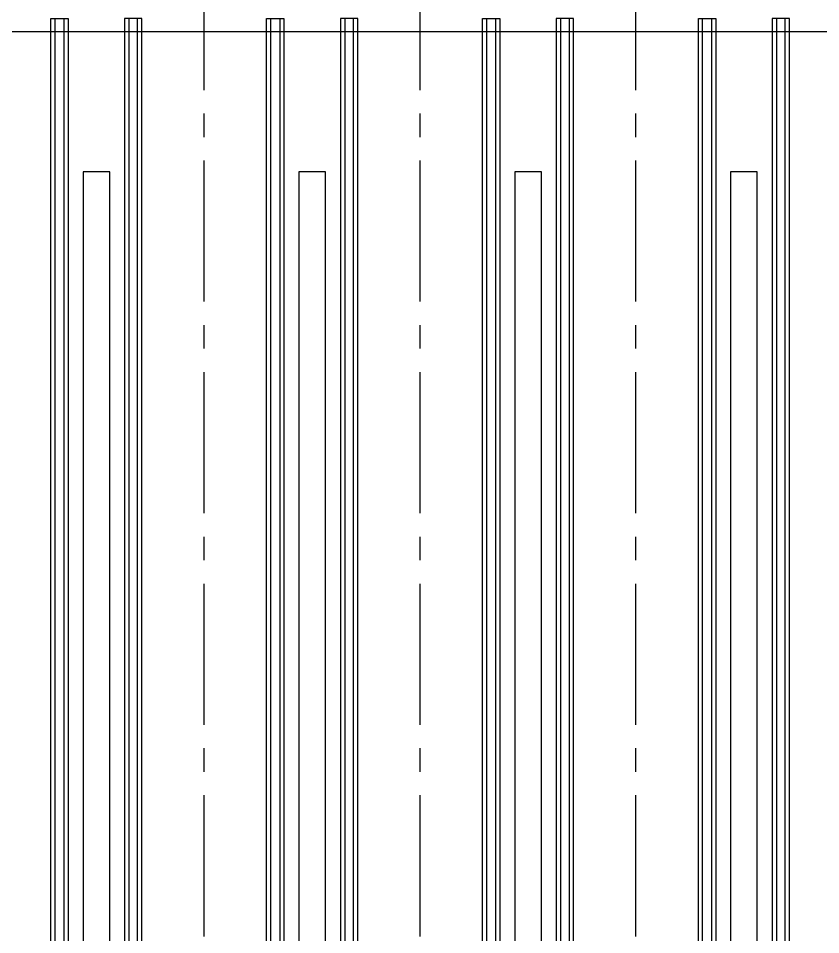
# Model space of a CAD drawing. Extents: x -115306 to 97263, y 46189 to 262006.
# Drawn here: x -21060 to -15038, y 245761 to 252637 of the extents above; entities that cross this region are included whole.
import ezdxf

# ---------------------------------------------------------------- set-up
doc = ezdxf.new("R2010")
doc.units = 0
doc.header["$LTSCALE"] = 508
doc.linetypes.add('STYLE_06', pattern=[3.125, 2.083359, -0.347214, 0.347214, -0.347214])
doc.layers.add('INSTALACION_NUEVA', color=7, linetype='CONTINUOUS')

# ---------------------------------------------------------------- blocks, each defined once
blk = doc.blocks.new('*U125')
at = {"layer": 'INSTALACION_NUEVA', "color": 1, "linetype": 'Continuous'}
blk.add_lwpolyline([(-16939.3, 32039), (52970.7, 32039), (52970.7, 28689), (-16939.3, 28689)], close=True, dxfattribs=at)
blk = doc.blocks.new('*U804')
at = {"layer": 'INSTALACION_NUEVA', "color": 4, "linetype": 'Continuous'}
for points in [[(8052.7, 28789), (8052.7, -7311), (8182.7, -7311), (8182.7, 28789)], [(8084.7, 28789), (8084.7, -7311), (8150.7, -7311), (8150.7, 28789)]]:
    blk.add_lwpolyline(points, close=True, dxfattribs=at)
blk = doc.blocks.new('*U805')
at = {"layer": 'INSTALACION_NUEVA', "color": 4}
blk.add_blockref('*U804', (0, 0), dxfattribs=at)
blk = doc.blocks.new('*U800')
at = {"layer": 'INSTALACION_NUEVA', "color": 4, "linetype": 'Continuous'}
for points in [[(7628.7, 28789), (7628.7, -7311), (7498.7, -7311), (7498.7, 28789)], [(7596.7, 28789), (7596.7, -7311), (7530.7, -7311), (7530.7, 28789)]]:
    blk.add_lwpolyline(points, close=True, dxfattribs=at)
blk = doc.blocks.new('*U801')
at = {"layer": 'INSTALACION_NUEVA', "color": 4, "linetype": 'Continuous'}
for points in [[(6432.7, 28789), (6432.7, -7311), (6562.7, -7311), (6562.7, 28789)], [(6464.7, 28789), (6464.7, -7311), (6530.7, -7311), (6530.7, 28789)]]:
    blk.add_lwpolyline(points, close=True, dxfattribs=at)
blk = doc.blocks.new('*U802')
at = {"layer": 'INSTALACION_NUEVA', "color": 4}
for name in ['*U801', '*U800']:
    blk.add_blockref(name, (0, 0), dxfattribs=at)
blk = doc.blocks.new('*U797')
at = {"layer": 'INSTALACION_NUEVA', "color": 4, "linetype": 'Continuous'}
for points in [[(6008.7, 28789), (6008.7, -7311), (5878.7, -7311), (5878.7, 28789)], [(5976.7, 28789), (5976.7, -7311), (5910.7, -7311), (5910.7, 28789)]]:
    blk.add_lwpolyline(points, close=True, dxfattribs=at)
blk = doc.blocks.new('*U798')
at = {"layer": 'INSTALACION_NUEVA', "color": 4, "linetype": 'Continuous'}
for points in [[(4812.7, 28789), (4812.7, -7311), (4942.7, -7311), (4942.7, 28789)], [(4844.7, 28789), (4844.7, -7311), (4910.7, -7311), (4910.7, 28789)]]:
    blk.add_lwpolyline(points, close=True, dxfattribs=at)
blk = doc.blocks.new('*U799')
at = {"layer": 'INSTALACION_NUEVA', "color": 4}
for name in ['*U798', '*U797']:
    blk.add_blockref(name, (0, 0), dxfattribs=at)
blk = doc.blocks.new('*U794')
at = {"layer": 'INSTALACION_NUEVA', "color": 4, "linetype": 'Continuous'}
for points in [[(4388.7, 28789), (4388.7, -7311), (4258.7, -7311), (4258.7, 28789)], [(4356.7, 28789), (4356.7, -7311), (4290.7, -7311), (4290.7, 28789)]]:
    blk.add_lwpolyline(points, close=True, dxfattribs=at)
blk = doc.blocks.new('*U795')
at = {"layer": 'INSTALACION_NUEVA', "color": 4, "linetype": 'Continuous'}
for points in [[(3192.7, 28789), (3192.7, -7311), (3322.7, -7311), (3322.7, 28789)], [(3224.7, 28789), (3224.7, -7311), (3290.7, -7311), (3290.7, 28789)]]:
    blk.add_lwpolyline(points, close=True, dxfattribs=at)
blk = doc.blocks.new('*U796')
at = {"layer": 'INSTALACION_NUEVA', "color": 4}
for name in ['*U795', '*U794']:
    blk.add_blockref(name, (0, 0), dxfattribs=at)
blk = doc.blocks.new('*U791')
at = {"layer": 'INSTALACION_NUEVA', "color": 4, "linetype": 'Continuous'}
for points in [[(2768.7, 28789), (2768.7, -7311), (2638.7, -7311), (2638.7, 28789)], [(2736.7, 28789), (2736.7, -7311), (2670.7, -7311), (2670.7, 28789)]]:
    blk.add_lwpolyline(points, close=True, dxfattribs=at)
blk = doc.blocks.new('*U793')
at = {"layer": 'INSTALACION_NUEVA', "color": 4}
blk.add_blockref('*U791', (0, 0), dxfattribs=at)

msp = doc.modelspace()

# ---------------------------------------------------------------- linework, layer by layer
at = {"layer": 'INSTALACION_NUEVA', "color": 4, "linetype": 'STYLE_06'}
for p, q in [((-19664.5, 215586.43), (-19664.5, 254086.43)), ((-18044.5, 215586.43), (-18044.5, 254086.43)), ((-16424.5, 215586.43), (-16424.5, 254086.43))]:
    msp.add_line(p, q, dxfattribs=at)
at = {"layer": 'INSTALACION_NUEVA', "color": 1, "linetype": 'Continuous'}
for points in [[(-20374.5, 251433.62), (-20374.5, 251486.43), (-20574.5, 251486.43), (-20574.5, 251128.94), (-20574.5, 217686.43), (-20374.5, 217686.43), (-20374.5, 245959), (-20374.5, 246480.32), (-20374.5, 246837.8), (-20374.5, 247248.1), (-20374.5, 251128.94)], [(-18754.5, 251433.62), (-18754.5, 251486.43), (-18954.5, 251486.43), (-18954.5, 251128.94), (-18954.5, 217686.43), (-18754.5, 217686.43), (-18754.5, 245959), (-18754.5, 246480.32), (-18754.5, 246837.8), (-18754.5, 247248.1), (-18754.5, 251128.94)], [(-17134.5, 251433.62), (-17134.5, 251486.43), (-17334.5, 251486.43), (-17334.5, 251128.94), (-17334.5, 217686.43), (-17134.5, 217686.43), (-17134.5, 245959), (-17134.5, 246480.32), (-17134.5, 246837.8), (-17134.5, 247248.1), (-17134.5, 251128.94)], [(-15514.5, 251433.62), (-15514.5, 251486.43), (-15714.5, 251486.43), (-15714.5, 251128.94), (-15714.5, 217686.43), (-15514.5, 217686.43), (-15514.5, 245959), (-15514.5, 246480.32), (-15514.5, 246837.8), (-15514.5, 247248.1), (-15514.5, 251128.94)]]:
    msp.add_lwpolyline(points, close=True, dxfattribs=at)

# ---------------------------------------------------------------- block references
at = {"layer": 'INSTALACION_NUEVA', "color": 4}
for name in ['*U125', '*U793', '*U796', '*U799', '*U802', '*U805']:
    msp.add_blockref(name, (-23455.21, 223847.38), dxfattribs=at)

doc.saveas('drawing.dxf')
